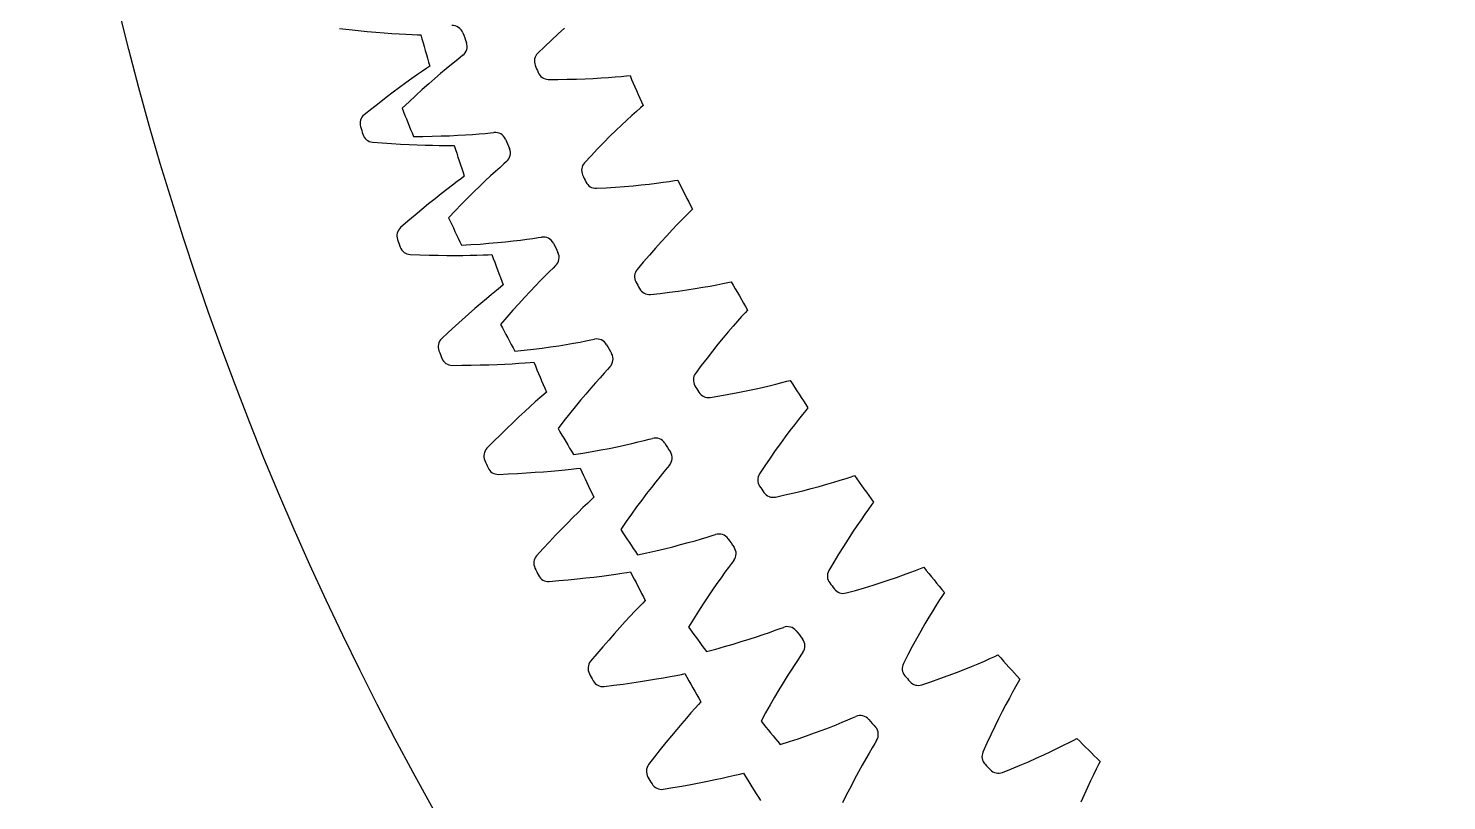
# Model space of a CAD drawing. Header units: millimetres. Extents: x -86 to 86, y -86 to 86.
# Drawn here: x -85.66 to -47.55, y -41.58 to -20.84 of the extents above; entities that cross this region are included whole.
import ezdxf

# ---------------------------------------------------------------- set-up
doc = ezdxf.new("R2010")
doc.units = ezdxf.units.MM

msp = doc.modelspace()

# ---------------------------------------------------------------- linework, layer by layer
at = {"layer": 'fixed_ring'}
for p, q in [((-77.304502, -20.837834), (-77.047451, -20.867182)), ((-77.047451, -20.867182), (-76.798323, -20.894089)), ((-76.798323, -20.894089), (-76.557857, -20.917977)), ((-76.557857, -20.917977), (-76.326721, -20.938969)), ((-76.326721, -20.938969), (-76.105745, -20.957199)), ((-76.105745, -20.957199), (-75.895996, -20.972804)), ((-75.895996, -20.972804), (-75.698903, -20.98593)), ((-75.698903, -20.98593), (-75.516508, -20.996721)), ((-75.516508, -20.996721), (-75.352023, -21.005315)), ((-75.352023, -21.005315), (-75.21149, -21.011785)), ((-75.21149, -21.011785), (-75.115503, -21.015736)), ((-75.207338, -22.078534), (-75.356485, -22.184077)), ((-75.072233, -21.984321), (-75.207338, -22.078534)), ((-74.956342, -21.904568), (-75.072233, -21.984321)), ((-74.876939, -21.850492), (-74.956342, -21.904568)), ((-75.686705, -22.423452), (-75.864677, -22.555697)), ((-75.516878, -22.299368), (-75.686705, -22.423452)), ((-75.356485, -22.184077), (-75.516878, -22.299368)), ((-76.241345, -22.843003), (-76.438632, -22.997491)), ((-76.049815, -22.695656), (-76.241345, -22.843003)), ((-75.864677, -22.555697), (-76.049815, -22.695656)), ((-76.438632, -22.997491), (-76.641355, -23.158238)), ((-76.414945, -23.894717), (-76.156931, -23.913823)), ((-76.156931, -23.913823), (-75.90693, -23.930804)), ((-75.90693, -23.930804), (-75.665704, -23.945113)), ((-75.665704, -23.945113), (-75.433916, -23.956899)), ((-75.433916, -23.956899), (-75.21239, -23.966329)), ((-75.21239, -23.966329), (-75.002186, -23.973583)), ((-75.002186, -23.973583), (-74.804728, -23.978863)), ((-74.804728, -23.978863), (-74.622048, -23.982395)), ((-74.622048, -23.982395), (-74.457351, -23.984442)), ((-74.457351, -23.984442), (-74.316672, -23.98532)), ((-74.316672, -23.98532), (-74.220604, -23.985451)), ((-74.270113, -25.051061), (-74.414947, -25.16245)), ((-74.138861, -24.951551), (-74.270113, -25.051061)), ((-74.026232, -24.867253), (-74.138861, -24.951551)), ((-73.949042, -24.810064), (-74.026232, -24.867253)), ((-74.735389, -25.414764), (-74.907963, -25.553979)), ((-74.570629, -25.284026), (-74.735389, -25.414764)), ((-74.414947, -25.16245), (-74.570629, -25.284026)), ((-75.27291, -25.856034), (-75.463899, -26.018243)), ((-75.08739, -25.701189), (-75.27291, -25.856034)), ((-74.907963, -25.553979), (-75.08739, -25.701189)), ((-75.463899, -26.018243), (-75.660071, -26.186922)), ((-75.40456, -26.913818), (-75.145991, -26.922651)), ((-75.145991, -26.922651), (-74.895513, -26.929679)), ((-74.895513, -26.929679), (-74.653909, -26.934386)), ((-74.653909, -26.934386), (-74.421835, -26.936949)), ((-74.421835, -26.936949), (-74.200109, -26.937564)), ((-74.200109, -26.937564), (-73.989783, -26.936455)), ((-73.989783, -26.936455), (-73.792271, -26.93388)), ((-73.792271, -26.93388), (-73.609595, -26.930147)), ((-73.609595, -26.930147), (-73.444947, -26.925644)), ((-73.444947, -26.925644), (-73.304345, -26.920929)), ((-73.304345, -26.920929), (-73.208347, -26.917241)), ((-72.979072, -27.790618), (-73.08826, -27.879327)), ((-72.904216, -27.730405), (-72.979072, -27.790618)), ((-73.355743, -28.101035), (-73.506468, -28.228705)), ((-73.215452, -27.983976), (-73.355743, -28.101035)), ((-73.08826, -27.879327), (-73.215452, -27.983976)), ((-73.832803, -28.511856), (-74.006236, -28.666082)), ((-73.665901, -28.36589), (-73.832803, -28.511856)), ((-73.506468, -28.228705), (-73.665901, -28.36589)), ((-74.185453, -28.828181), (-74.369843, -28.997855)), ((-74.006236, -28.666082), (-74.185453, -28.828181)), ((-74.369843, -28.997855), (-74.559154, -29.1742)), ((-74.274946, -29.890362), (-74.016229, -29.888908)), ((-74.016229, -29.888908), (-73.76567, -29.885973)), ((-73.76567, -29.885973), (-73.52407, -29.881071)), ((-73.52407, -29.881071), (-73.292078, -29.874405)), ((-73.292078, -29.874405), (-73.070503, -29.866205)), ((-73.070503, -29.866205), (-72.860387, -29.856735)), ((-72.860387, -29.856735), (-72.663133, -29.84631)), ((-72.663133, -29.84631), (-72.480751, -29.835317)), ((-72.480751, -29.835317), (-72.316412, -29.824272)), ((-72.316412, -29.824272), (-72.176108, -29.813971)), ((-72.176108, -29.813971), (-72.080333, -29.806469)), ((-71.922091, -30.76302), (-72.045022, -30.872643)), ((-71.816516, -30.67004), (-71.922091, -30.76302)), ((-71.744113, -30.606899), (-71.816516, -30.67004)), ((-72.326079, -31.128748), (-72.479931, -31.272163)), ((-72.180548, -30.995187), (-72.326079, -31.128748)), ((-72.045022, -30.872643), (-72.180548, -30.995187)), ((-72.808063, -31.585649), (-72.980694, -31.754744)), ((-72.640899, -31.424649), (-72.808063, -31.585649)), ((-72.479931, -31.272163), (-72.640899, -31.424649)), ((-73.158192, -31.931615), (-73.340342, -32.115347)), ((-72.980694, -31.754744), (-73.158192, -31.931615)), ((-72.277974, -32.780508), (-72.046431, -32.764624)), ((-72.046431, -32.764624), (-71.825357, -32.747621)), ((-71.825357, -32.747621), (-71.615784, -32.729806)), ((-71.615784, -32.729806), (-71.4191, -32.711546)), ((-71.4191, -32.711546), (-71.237299, -32.693311)), ((-71.237299, -32.693311), (-71.073529, -32.675741)), ((-71.073529, -32.675741), (-70.933745, -32.65987)), ((-70.933745, -32.65987), (-70.838345, -32.648567)), ((-73.027887, -32.819644), (-72.769433, -32.807905)), ((-72.769433, -32.807905), (-72.519188, -32.795011)), ((-72.519188, -32.795011), (-72.277974, -32.780508)), ((-70.540404, -33.500967), (-70.642199, -33.59807)), ((-70.470568, -33.434997), (-70.540404, -33.500967)), ((-70.891221, -33.840329), (-71.031327, -33.979571)), ((-70.760675, -33.712494), (-70.891221, -33.840329)), ((-70.642199, -33.59807), (-70.760675, -33.712494)), ((-71.334134, -34.287754), (-71.494765, -34.455272)), ((-71.179356, -34.128989), (-71.334134, -34.287754)), ((-71.031327, -33.979571), (-71.179356, -34.128989)), ((-71.660537, -34.631097), (-71.830863, -34.814884)), ((-71.494765, -34.455272), (-71.660537, -34.631097)), ((-71.830863, -34.814884), (-72.005565, -35.005713)), ((-69.579222, -35.454128), (-69.484347, -35.43904)), ((-71.665356, -35.697031), (-71.407574, -35.675026)), ((-71.407574, -35.675026), (-71.158039, -35.652194)), ((-71.158039, -35.652194), (-70.917592, -35.628112)), ((-70.917592, -35.628112), (-70.686863, -35.603035)), ((-70.686863, -35.603035), (-70.46664, -35.577257)), ((-70.46664, -35.577257), (-70.257941, -35.551123)), ((-70.257941, -35.551123), (-70.062139, -35.525059)), ((-70.062139, -35.525059), (-69.881206, -35.49961)), ((-69.881206, -35.49961), (-69.718264, -35.475544)), ((-69.718264, -35.475544), (-69.579222, -35.454128)), ((-69.36444, -36.499039), (-69.489801, -36.631963)), ((-69.250607, -36.379995), (-69.36444, -36.499039)), ((-69.152753, -36.278921), (-69.250607, -36.379995)), ((-69.085595, -36.210227), (-69.152753, -36.278921)), ((-69.766232, -36.931849), (-69.914575, -37.096643)), ((-69.62426, -36.776664), (-69.766232, -36.931849)), ((-69.489801, -36.631963), (-69.62426, -36.776664)), ((-70.06842, -37.270414), (-70.22707, -37.45269)), ((-69.914575, -37.096643), (-70.06842, -37.270414)), ((-70.389955, -37.643104), (-70.556932, -37.840727)), ((-70.22707, -37.45269), (-70.389955, -37.643104)), ((-70.189508, -38.517973), (-69.932804, -38.485738)), ((-69.932804, -38.485738), (-69.684374, -38.453003)), ((-69.684374, -38.453003), (-69.445075, -38.41938)), ((-69.445075, -38.41938), (-69.215525, -38.385151)), ((-69.215525, -38.385151), (-68.996501, -38.350637)), ((-68.996501, -38.350637), (-68.789006, -38.316227)), ((-68.789006, -38.316227), (-68.594395, -38.282399)), ((-68.594395, -38.282399), (-68.414617, -38.249777)), ((-68.414617, -38.249777), (-68.252761, -38.219252)), ((-68.252761, -38.219252), (-68.11468, -38.192325)), ((-68.11468, -38.192325), (-68.020479, -38.173478)), ((-67.858525, -39.227871), (-67.978503, -39.365674)), ((-67.749515, -39.104396), (-67.858525, -39.227871)), ((-67.655757, -38.999512), (-67.749515, -39.104396)), ((-67.591383, -38.928202), (-67.655757, -38.999512)), ((-68.107103, -39.515606), (-68.242793, -39.676313)), ((-67.978503, -39.365674), (-68.107103, -39.515606)), ((-68.384467, -39.846874), (-68.531282, -40.026624)), ((-68.242793, -39.676313), (-68.384467, -39.846874)), ((-68.68256, -40.215064), (-68.837746, -40.411803)), ((-68.531282, -40.026624), (-68.68256, -40.215064)), ((-68.837746, -40.411803), (-68.996734, -40.615908)), ((-68.100524, -41.193009), (-67.862751, -41.1499)), ((-67.862751, -41.1499), (-67.634744, -41.106571)), ((-67.634744, -41.106571), (-67.417265, -41.063378)), ((-67.417265, -41.063378), (-67.211302, -41.020746)), ((-67.211302, -41.020746), (-67.01819, -40.979207)), ((-67.01819, -40.979207), (-66.839851, -40.939464)), ((-66.839851, -40.939464), (-66.679336, -40.902528)), ((-66.679336, -40.902528), (-66.542435, -40.870132)), ((-66.542435, -40.870132), (-66.449058, -40.847555)), ((-68.602676, -41.278011), (-68.347456, -41.235596)), ((-68.347456, -41.235596), (-68.100524, -41.193009))]:
    msp.add_line(p, q, dxfattribs=at)
for centre, radius, start, end in [((0, 0), 78, 195.630501, 196.268233), ((-76.451784, -23.390752), 0.3, 129.190804, 197.011716), ((0, 0), 80.25, 197.011716, 197.165499), ((-76.388727, -23.595865), 0.3, 197.165499, 264.986411), ((0, 0), 78, 197.908982, 198.546714), ((-75.461406, -26.411716), 0.3, 131.469285, 199.290197), ((0, 0), 80.25, 199.290197, 199.44398), ((-75.390245, -26.614159), 0.3, 199.44398, 267.264892), ((0, 0), 78, 200.187463, 200.825195), ((-74.351708, -29.390917), 0.3, 133.747766, 201.568678), ((0, 0), 80.25, 201.568678, 201.722461), ((-74.272555, -29.590372), 0.3, 201.722461, 269.543373), ((0, 0), 78, 202.465944, 203.103676), ((-73.124445, -32.323645), 0.3, 136.026247, 203.847159), ((0, 0), 80.25, 203.847159, 204.000942), ((-73.037425, -32.519795), 0.3, 204.000942, 271.821854), ((0, 0), 78, 204.744425, 205.382157), ((-71.781557, -35.205263), 0.3, 138.304728, 206.12564), ((0, 0), 80.25, 206.12564, 206.279423), ((0, 0), 78, 207.022906, 207.660638), ((-71.686807, -35.397798), 0.3, 206.279423, 274.100335), ((-70.325168, -38.031214), 0.3, 140.583209, 208.404121), ((0, 0), 80.25, 208.404121, 208.557904), ((-70.222839, -38.219831), 0.3, 208.557904, 276.378816), ((0, 0), 78, 209.301387, 209.939119), ((-68.75758, -40.79703), 0.3, 142.86169, 210.682602), ((0, 0), 80.25, 210.682602, 210.836385), ((-68.647833, -40.981429), 0.3, 210.836385, 278.657297), ((0, 0), 78, 211.579868, 212.2176)]:
    msp.add_arc(centre, radius, start, end, dxfattribs=at)
at = {"layer": 'outer'}
msp.add_circle((0, 0), 85.663286, dxfattribs=at)
at = {"layer": 'thin_ring_external'}
for p, q in [((-74.17175, -21.706807), (-74.297624, -21.808654)), ((-74.063592, -21.620733), (-74.17175, -21.706807)), ((-73.989928, -21.561037), (-74.063592, -21.620733)), ((-74.585159, -22.048012), (-74.742413, -22.182844)), ((-74.436316, -21.922947), (-74.585159, -22.048012)), ((-74.297624, -21.808654), (-74.436316, -21.922947)), ((-75.077469, -22.479343), (-75.253562, -22.640199)), ((-74.906833, -22.326777), (-75.077469, -22.479343)), ((-74.742413, -22.182844), (-74.906833, -22.326777)), ((-75.434491, -22.809084), (-75.619731, -22.985798)), ((-75.253562, -22.640199), (-75.434491, -22.809084)), ((-75.31562, -23.740347), (-75.059612, -23.739222)), ((-75.059612, -23.739222), (-74.812138, -23.735445)), ((-74.812138, -23.735445), (-74.573716, -23.729236)), ((-74.573716, -23.729236), (-74.344975, -23.720839)), ((-74.344975, -23.720839), (-74.126699, -23.710531)), ((-74.126699, -23.710531), (-73.919898, -23.698635)), ((-73.919898, -23.698635), (-73.725929, -23.685536)), ((-73.725929, -23.685536), (-73.546744, -23.671712)), ((-73.546744, -23.671712), (-73.385425, -23.65781)), ((-73.385425, -23.65781), (-73.247809, -23.644828)), ((-73.247809, -23.644828), (-73.153337, -23.636759)), ((-73.109972, -24.680326), (-73.242648, -24.801552)), ((-72.989462, -24.572185), (-73.109972, -24.680326)), ((-72.885841, -24.480701), (-72.989462, -24.572185)), ((-72.815321, -24.417321), (-72.885841, -24.480701)), ((-73.535074, -25.076739), (-73.691931, -25.22888)), ((-73.38491, -24.934054), (-73.535074, -25.076739)), ((-73.242648, -24.801552), (-73.38491, -24.934054)), ((-73.854553, -25.389959), (-74.022204, -25.559597)), ((-73.691931, -25.22888), (-73.854553, -25.389959)), ((-74.194274, -25.737501), (-74.370248, -25.923442)), ((-74.022204, -25.559597), (-74.194274, -25.737501)), ((-74.028007, -26.661479), (-73.77239, -26.647283)), ((-73.77239, -26.647283), (-73.525432, -26.630875)), ((-73.525432, -26.630875), (-73.287638, -26.612501)), ((-73.287638, -26.612501), (-73.059624, -26.592435)), ((-73.059624, -26.592435), (-72.842159, -26.570995)), ((-72.842159, -26.570995), (-72.636235, -26.548555)), ((-72.636235, -26.548555), (-72.443188, -26.525569)), ((-72.443188, -26.525569), (-72.264942, -26.502614)), ((-72.264942, -26.502614), (-72.104544, -26.480493)), ((-72.104544, -26.480493), (-71.96777, -26.460501)), ((-71.96777, -26.460501), (-71.873834, -26.447619)), ((-71.662409, -27.373457), (-71.77724, -27.48761)), ((-71.563594, -27.276801), (-71.662409, -27.373457)), ((-71.496402, -27.209904), (-71.563594, -27.276801)), ((-72.038863, -27.755045), (-72.181546, -27.905212)), ((-71.903552, -27.615452), (-72.038863, -27.755045)), ((-71.77724, -27.48761), (-71.903552, -27.615452)), ((-72.33043, -28.065163), (-72.484616, -28.234337)), ((-72.181546, -27.905212), (-72.33043, -28.065163)), ((-72.643386, -28.412313), (-72.806147, -28.598771)), ((-72.484616, -28.234337), (-72.643386, -28.412313)), ((-72.806147, -28.598771), (-72.972398, -28.793455)), ((-71.413238, -29.362139), (-71.208728, -29.329213)), ((-71.208728, -29.329213), (-71.017107, -29.296399)), ((-71.017107, -29.296399), (-70.840265, -29.264373)), ((-70.840265, -29.264373), (-70.681205, -29.234091)), ((-70.681205, -29.234091), (-70.545631, -29.207141)), ((-70.545631, -29.207141), (-70.452475, -29.18948)), ((-72.592918, -29.513054), (-72.33836, -29.485825)), ((-72.33836, -29.485825), (-72.092562, -29.456829)), ((-72.092562, -29.456829), (-71.856016, -29.426336)), ((-71.856016, -29.426336), (-71.629324, -29.394654)), ((-71.629324, -29.394654), (-71.413238, -29.362139)), ((-70.194052, -30.103314), (-70.302904, -30.223182)), ((-70.100301, -30.00174), (-70.194052, -30.103314)), ((-70.036613, -29.931498), (-70.100301, -30.00174)), ((-70.422525, -30.357307), (-70.550531, -30.503627)), ((-70.302904, -30.223182), (-70.422525, -30.357307)), ((-70.825883, -30.828228), (-70.971229, -31.005054)), ((-70.685361, -30.660884), (-70.825883, -30.828228)), ((-70.550531, -30.503627), (-70.685361, -30.660884)), ((-71.120705, -31.190905), (-71.273733, -31.38543)), ((-70.971229, -31.005054), (-71.120705, -31.190905)), ((-71.273733, -31.38543), (-71.429827, -31.588349)), ((-69.641101, -32.033354), (-69.451405, -31.990799)), ((-69.451405, -31.990799), (-69.27643, -31.949785)), ((-69.27643, -31.949785), (-69.119123, -31.911421)), ((-69.119123, -31.911421), (-68.985102, -31.877584)), ((-68.985102, -31.877584), (-68.892969, -31.855189)), ((-71.014099, -32.287633), (-70.761263, -32.247442)), ((-70.761263, -32.247442), (-70.517266, -32.205933)), ((-70.517266, -32.205933), (-70.282586, -32.163402)), ((-70.282586, -32.163402), (-70.057807, -32.120186)), ((-70.057807, -32.120186), (-69.843663, -32.076679)), ((-69.843663, -32.076679), (-69.641101, -32.033354)), ((-68.588223, -32.754636), (-68.690812, -32.879906)), ((-68.499781, -32.648407), (-68.588223, -32.754636)), ((-68.439762, -32.575005), (-68.499781, -32.648407)), ((-68.803428, -33.019963), (-68.923797, -33.172629)), ((-68.690812, -32.879906), (-68.803428, -33.019963)), ((-69.182215, -33.510866), (-69.318343, -33.694882)), ((-69.050421, -33.336564), (-69.182215, -33.510866)), ((-68.923797, -33.172629), (-69.050421, -33.336564)), ((-69.458134, -33.888123), (-69.60103, -34.090208)), ((-69.318343, -33.694882), (-69.458134, -33.888123)), ((-69.60103, -34.090208), (-69.746558, -34.300833)), ((-68.137529, -34.707536), (-67.937443, -34.653924)), ((-67.937443, -34.653924), (-67.750168, -34.601738)), ((-67.750168, -34.601738), (-67.577515, -34.551844)), ((-67.577515, -34.551844), (-67.422373, -34.505497)), ((-67.422373, -34.505497), (-67.290254, -34.464861)), ((-67.290254, -34.464861), (-67.199385, -34.437791)), ((-69.295667, -34.977977), (-69.045213, -34.924928)), ((-69.045213, -34.924928), (-68.803654, -34.871015)), ((-68.803654, -34.871015), (-68.571451, -34.816556)), ((-68.571451, -34.816556), (-68.349173, -34.76192)), ((-68.349173, -34.76192), (-68.137529, -34.707536)), ((-66.84911, -35.320504), (-66.945169, -35.450849)), ((-66.766207, -35.209898), (-66.84911, -35.320504)), ((-66.710015, -35.133527), (-66.766207, -35.209898)), ((-67.162903, -35.755087), (-67.280991, -35.925274)), ((-67.050487, -35.596474), (-67.162903, -35.755087)), ((-66.945169, -35.450849), (-67.050487, -35.596474)), ((-67.403713, -36.106077), (-67.530268, -36.296804)), ((-67.280991, -35.925274), (-67.403713, -36.106077)), ((-67.66001, -36.496931), (-67.792401, -36.706049)), ((-67.530268, -36.296804), (-67.66001, -36.496931)), ((-67.792401, -36.706049), (-67.926985, -36.92383)), ((-65.595381, -37.009553), (-65.46551, -36.962224)), ((-65.46551, -36.962224), (-65.376141, -36.930549)), ((-66.727078, -37.378879), (-66.507879, -37.312964)), ((-66.507879, -37.312964), (-66.299288, -37.247844)), ((-66.299288, -37.247844), (-66.102201, -37.184086)), ((-66.102201, -37.184086), (-65.917835, -37.122406)), ((-65.917835, -37.122406), (-65.747954, -37.063761)), ((-65.747954, -37.063761), (-65.595381, -37.009553)), ((-67.442106, -37.577068), (-67.194688, -37.5113)), ((-67.194688, -37.5113), (-66.956196, -37.445123)), ((-66.956196, -37.445123), (-66.727078, -37.378879)), ((-64.904104, -37.67953), (-64.981251, -37.794225)), ((-64.851885, -37.60039), (-64.904104, -37.67953)), ((-65.168274, -38.080118), (-65.272445, -38.244263)), ((-65.07053, -37.929305), (-65.168274, -38.080118)), ((-64.981251, -37.794225), (-65.07053, -37.929305)), ((-65.381689, -38.420258), (-65.495019, -38.607092)), ((-65.272445, -38.244263), (-65.381689, -38.420258)), ((-65.61167, -38.804033), (-65.731024, -39.010523)), ((-65.495019, -38.607092), (-65.61167, -38.804033)), ((-65.852565, -39.226128), (-65.975853, -39.450497)), ((-65.731024, -39.010523), (-65.852565, -39.226128)), ((-64.333735, -39.690977), (-64.14016, -39.617239)), ((-64.14016, -39.617239), (-63.959184, -39.546225)), ((-63.959184, -39.546225), (-63.79252, -39.478982)), ((-63.79252, -39.478982), (-63.642914, -39.417055)), ((-63.642914, -39.417055), (-63.515628, -39.363156)), ((-63.515628, -39.363156), (-63.427994, -39.326959)), ((-65.458252, -40.078124), (-65.214515, -39.999809)), ((-65.214515, -39.999809), (-64.979713, -39.92154)), ((-64.979713, -39.92154), (-64.754276, -39.843684)), ((-64.754276, -39.843684), (-64.538729, -39.766662)), ((-64.538729, -39.766662), (-64.333735, -39.690977)), ((-62.870219, -39.969158), (-62.918329, -40.050861)), ((-63.071784, -40.308808), (-63.1617, -40.464415)), ((-62.989519, -40.169346), (-63.071784, -40.308808)), ((-62.918329, -40.050861), (-62.989519, -40.169346)), ((-63.257354, -40.633665), (-63.357469, -40.815009)), ((-63.1617, -40.464415), (-63.257354, -40.633665)), ((-63.461111, -41.007386), (-63.567554, -41.210025)), ((-63.357469, -40.815009), (-63.461111, -41.007386)), ((-63.676209, -41.422341), (-63.786582, -41.64387)), ((-63.567554, -41.210025), (-63.676209, -41.422341))]:
    msp.add_line(p, q, dxfattribs=at)
for centre, radius, start, end in [((-74.268188, -21.063602), 0.3, 20.357164, 93.719125), ((-17.5, 0), 60.25, 200.357164, 200.618445), ((-74.171544, -21.322257), 0.3, 307.256485, 20.618445), ((-17.5, 0), 62.5, 201.578323, 202.324116), ((-73.118617, -23.934743), 0.3, 23.283994, 96.645954), ((-17.5, 0), 60.25, 203.283994, 203.545275), ((-73.008892, -24.188126), 0.3, 310.183314, 23.545275), ((-17.5, 0), 62.5, 204.505153, 205.250945), ((-71.823944, -26.743441), 0.3, 26.210823, 99.572783), ((-17.5, 0), 60.25, 206.210823, 206.472104), ((-71.701423, -26.990891), 0.3, 313.110144, 26.472104), ((-17.5, 0), 62.5, 207.431982, 208.177774), ((-70.387545, -29.482369), 0.3, 29.137652, 102.499612), ((-17.5, 0), 60.25, 209.137652, 209.398933), ((-70.25255, -29.72324), 0.3, 316.036973, 29.398933), ((-17.5, 0), 62.5, 210.358811, 211.104604), ((-68.813169, -32.14438), 0.3, 32.064482, 105.426442), ((-17.5, 0), 60.25, 212.064482, 212.325762), ((-68.666051, -32.378044), 0.3, 318.963802, 32.325762), ((-17.5, 0), 62.5, 213.28564, 214.031433), ((-67.104923, -34.722531), 0.3, 34.991311, 108.353271), ((-17.5, 0), 60.25, 214.991311, 215.252592), ((-66.946065, -34.948378), 0.3, 321.890632, 35.252592), ((-17.5, 0), 62.5, 216.21247, 216.958262), ((-65.267263, -37.210094), 0.3, 37.91814, 111.2801), ((-17.5, 0), 60.25, 217.91814, 218.179421), ((-65.097081, -37.427535), 0.3, 324.817461, 38.179421), ((-17.5, 0), 62.5, 219.139299, 219.885091), ((-63.304984, -39.60058), 0.3, 40.844969, 114.206929), ((-17.5, 0), 60.25, 220.844969, 221.10625), ((-63.123921, -39.809048), 0.3, 327.74429, 41.10625)]:
    msp.add_arc(centre, radius, start, end, dxfattribs=at)
at = {"layer": 'thin_ring_internal'}
for p, q in [((-71.252872, -20.833114), (-71.426104, -20.988634)), ((-71.788291, -21.325335), (-71.976405, -21.505202)), ((-71.604791, -21.152792), (-71.788291, -21.325335)), ((-71.426104, -20.988634), (-71.604791, -21.152792)), ((-71.693475, -22.208549), (-71.433209, -22.208049)), ((-71.433209, -22.208049), (-71.181342, -22.205461)), ((-71.181342, -22.205461), (-70.938755, -22.200157)), ((-70.938755, -22.200157), (-70.706084, -22.192397)), ((-70.706084, -22.192397), (-70.484122, -22.182479)), ((-70.484122, -22.182479), (-70.273891, -22.170746)), ((-70.273891, -22.170746), (-70.076767, -22.157609)), ((-70.076767, -22.157609), (-69.894721, -22.14358)), ((-69.894721, -22.14358), (-69.730875, -22.129344)), ((-69.730875, -22.129344), (-69.591143, -22.115962)), ((-69.591143, -22.115962), (-69.495842, -22.106161)), ((-69.445506, -23.177777), (-69.580015, -23.301246)), ((-69.323269, -23.067749), (-69.445506, -23.177777)), ((-69.218114, -22.974761), (-69.323269, -23.067749)), ((-69.145903, -22.911802), (-69.218114, -22.974761)), ((-69.876233, -23.581981), (-70.034982, -23.737429)), ((-69.724164, -23.436345), (-69.876233, -23.581981)), ((-69.580015, -23.301246), (-69.724164, -23.436345)), ((-70.199463, -23.902177), (-70.368919, -24.075848)), ((-70.034982, -23.737429), (-70.199463, -23.902177)), ((-70.542722, -24.258155), (-70.720733, -24.448025)), ((-70.368919, -24.075848), (-70.542722, -24.258155)), ((-70.399816, -25.134873), (-70.139965, -25.120161)), ((-70.139965, -25.120161), (-69.888616, -25.103822)), ((-69.888616, -25.103822), (-69.646681, -25.085278)), ((-69.646681, -25.085278), (-69.41478, -25.064824)), ((-69.41478, -25.064824), (-69.193692, -25.0428)), ((-69.193692, -25.0428), (-68.984415, -25.019604)), ((-68.984415, -25.019604), (-68.788302, -24.995721)), ((-68.788302, -24.995721), (-68.607294, -24.971772)), ((-68.607294, -24.971772), (-68.444471, -24.94861)), ((-68.444471, -24.94861), (-68.305678, -24.927617)), ((-68.305678, -24.927617), (-68.211054, -24.912627)), ((-67.986227, -25.863355), (-68.102273, -25.979894)), ((-67.886307, -25.764764), (-67.986227, -25.863355)), ((-67.817642, -25.697955), (-67.886307, -25.764764)), ((-68.366395, -26.253294), (-68.510283, -26.407017)), ((-68.229839, -26.110525), (-68.366395, -26.253294)), ((-68.102273, -25.979894), (-68.229839, -26.110525)), ((-68.660307, -26.570902), (-68.815546, -26.744387)), ((-68.510283, -26.407017), (-68.660307, -26.570902)), ((-68.975265, -26.927053), (-69.138853, -27.118578)), ((-68.815546, -26.744387), (-68.975265, -26.927053)), ((-69.138853, -27.118578), (-69.30623, -27.317887)), ((-67.748987, -27.828383), (-67.54129, -27.793793)), ((-67.54129, -27.793793), (-67.346773, -27.759237)), ((-67.346773, -27.759237), (-67.167343, -27.725438)), ((-67.167343, -27.725438), (-67.006027, -27.693419)), ((-67.006027, -27.693419), (-66.868588, -27.664878)), ((-66.868588, -27.664878), (-66.774924, -27.644743)), ((-68.948284, -27.986184), (-68.689624, -27.957304)), ((-68.689624, -27.957304), (-68.439542, -27.927264)), ((-68.439542, -27.927264), (-68.19898, -27.895535)), ((-68.19898, -27.895535), (-67.968543, -27.862448)), ((-67.968543, -27.862448), (-67.748987, -27.828383)), ((-66.498514, -28.581775), (-66.608023, -28.704477)), ((-66.404127, -28.477875), (-66.498514, -28.581775)), ((-66.339213, -28.407416), (-66.404127, -28.477875)), ((-66.728264, -28.84188), (-66.85682, -28.991893)), ((-66.608023, -28.704477), (-66.728264, -28.84188)), ((-67.132949, -29.325078), (-67.278483, -29.506781)), ((-66.9921, -29.153244), (-67.132949, -29.325078)), ((-66.85682, -28.991893), (-66.9921, -29.153244)), ((-67.427988, -29.697896), (-67.580874, -29.898069)), ((-67.278483, -29.506781), (-67.427988, -29.697896)), ((-67.580874, -29.898069), (-67.737117, -30.106221)), ((-66.154319, -30.530915), (-65.948821, -30.485035)), ((-65.948821, -30.485035), (-65.756482, -30.439908)), ((-65.756482, -30.439908), (-65.579165, -30.396361)), ((-65.579165, -30.396361), (-65.419839, -30.355581)), ((-65.419839, -30.355581), (-65.284163, -30.319577)), ((-65.284163, -30.319577), (-65.191739, -30.294357)), ((-67.343209, -30.753974), (-67.086513, -30.711011)), ((-67.086513, -30.711011), (-66.838444, -30.667359)), ((-66.838444, -30.667359), (-66.599974, -30.622541)), ((-66.599974, -30.622541), (-66.371688, -30.576919)), ((-66.371688, -30.576919), (-66.154319, -30.530915)), ((-64.86457, -31.214896), (-64.967215, -31.343395)), ((-64.775998, -31.105996), (-64.86457, -31.214896)), ((-64.715029, -31.032097), (-64.775998, -31.105996)), ((-65.079774, -31.487159), (-65.199946, -31.643969)), ((-64.967215, -31.343395), (-65.079774, -31.487159)), ((-65.457468, -31.991735), (-65.592862, -32.181115)), ((-65.326212, -31.812467), (-65.457468, -31.991735)), ((-65.199946, -31.643969), (-65.326212, -31.812467)), ((-65.731707, -32.380109), (-65.873433, -32.588332)), ((-65.592862, -32.181115), (-65.731707, -32.380109)), ((-65.873433, -32.588332), (-66.018076, -32.804706)), ((-64.62898, -33.200137), (-64.414448, -33.142331)), ((-64.414448, -33.142331), (-64.211762, -33.085297)), ((-64.211762, -33.085297), (-64.022174, -33.029734)), ((-64.022174, -33.029734), (-63.8475, -32.976569)), ((-63.8475, -32.976569), (-63.690639, -32.927149)), ((-63.690639, -32.927149), (-63.557131, -32.88379)), ((-63.557131, -32.88379), (-63.466222, -32.85356)), ((-65.589383, -33.429981), (-65.335416, -33.373065)), ((-65.335416, -33.373065), (-65.090101, -33.315931)), ((-65.090101, -33.315931), (-64.854434, -33.258157)), ((-64.854434, -33.258157), (-64.62898, -33.200137)), ((-63.184746, -33.888772), (-63.289286, -34.038468)), ((-63.089272, -33.754859), (-63.184746, -33.888772)), ((-63.006779, -33.641285), (-63.089272, -33.754859)), ((-62.949936, -33.564167), (-63.006779, -33.641285)), ((-63.400716, -34.201606), (-63.517592, -34.376748)), ((-63.289286, -34.038468), (-63.400716, -34.201606)), ((-63.638862, -34.562917), (-63.763712, -34.759408)), ((-63.517592, -34.376748), (-63.638862, -34.562917)), ((-63.891483, -34.965687), (-64.021627, -35.18134)), ((-63.763712, -34.759408), (-63.891483, -34.965687)), ((-64.021627, -35.18134), (-64.154238, -35.405289)), ((-61.977516, -35.458362), (-61.823587, -35.40045)), ((-61.823587, -35.40045), (-61.692647, -35.349865)), ((-61.692647, -35.349865), (-61.603525, -35.314715)), ((-63.199731, -35.865075), (-62.96757, -35.794518)), ((-62.96757, -35.794518), (-62.745621, -35.724272)), ((-62.745621, -35.724272), (-62.534566, -35.654838)), ((-62.534566, -35.654838), (-62.335297, -35.58682)), ((-62.335297, -35.58682), (-62.149026, -35.520987)), ((-62.149026, -35.520987), (-61.977516, -35.458362)), ((-63.692039, -36.006221), (-63.441559, -35.93552)), ((-63.441559, -35.93552), (-63.199731, -35.865075)), ((-61.177917, -36.194085), (-61.265936, -36.333011)), ((-61.10175, -36.076175), (-61.177917, -36.194085)), ((-61.049203, -35.996068), (-61.10175, -36.076175)), ((-61.362146, -36.488193), (-61.4645, -36.657173)), ((-61.265936, -36.333011), (-61.362146, -36.488193)), ((-61.571637, -36.838436), (-61.68256, -37.030949)), ((-61.4645, -36.657173), (-61.571637, -36.838436)), ((-61.796494, -37.233965), (-61.912809, -37.446914)), ((-61.68256, -37.030949), (-61.796494, -37.233965)), ((-62.030982, -37.669352), (-62.151166, -37.900208)), ((-61.912809, -37.446914), (-62.030982, -37.669352)), ((-59.824257, -37.768102), (-59.696275, -37.710441)), ((-59.696275, -37.710441), (-59.609204, -37.670478)), ((-60.727231, -38.141793), (-60.520283, -38.060936)), ((-60.520283, -38.060936), (-60.325025, -37.982138)), ((-60.325025, -37.982138), (-60.142628, -37.906231)), ((-60.142628, -37.906231), (-59.974794, -37.834334)), ((-59.974794, -37.834334), (-59.824257, -37.768102)), ((-61.65684, -38.475003), (-61.410594, -38.39073)), ((-61.410594, -38.39073), (-61.172974, -38.307184)), ((-61.172974, -38.307184), (-60.945013, -38.224054)), ((-60.945013, -38.224054), (-60.727231, -38.141793)), ((-59.066596, -38.4034), (-59.136211, -38.525293)), ((-59.018502, -38.320542), (-59.066596, -38.4034)), ((-59.304103, -38.829023), (-59.397077, -39.00334)), ((-59.216512, -38.668819), (-59.304103, -38.829023)), ((-59.136211, -38.525293), (-59.216512, -38.668819)), ((-59.494156, -39.190183), (-59.5944, -39.388467)), ((-59.397077, -39.00334), (-59.494156, -39.190183)), ((-59.697077, -39.597401), (-59.80159, -39.816385)), ((-59.5944, -39.388467), (-59.697077, -39.597401)), ((-59.80159, -39.816385), (-59.90744, -40.044944)), ((-57.698614, -40.023039), (-57.573972, -39.958475)), ((-57.573972, -39.958475), (-57.489214, -39.913817)), ((-59.90744, -40.044944), (-60.014837, -40.282019)), ((-58.579834, -40.445483), (-58.37761, -40.353445)), ((-58.37761, -40.353445), (-58.186947, -40.264102)), ((-58.186947, -40.264102), (-58.008967, -40.178347)), ((-58.008967, -40.178347), (-57.84531, -40.097393)), ((-57.84531, -40.097393), (-57.698614, -40.023039)), ((-59.48986, -40.828962), (-59.248584, -40.731366)), ((-59.248584, -40.731366), (-59.01588, -40.634969)), ((-59.01588, -40.634969), (-58.792799, -40.539514)), ((-58.792799, -40.539514), (-58.579834, -40.445483)), ((-56.970245, -40.741526), (-57.042589, -40.889223)), ((-56.907391, -40.616014), (-56.970245, -40.741526)), ((-56.863894, -40.530653), (-56.907391, -40.616014)), ((-57.121301, -41.053971), (-57.204616, -41.233106)), ((-57.042589, -40.889223), (-57.121301, -41.053971)), ((-57.291347, -41.424972), (-57.380614, -41.628434)), ((-57.204616, -41.233106), (-57.291347, -41.424972))]:
    msp.add_line(p, q, dxfattribs=at)
for centre, radius, start, end in [((-71.765252, -21.718308), 0.3, 134.736174, 201.81252), ((-17.5, 0), 58.75, 201.81252, 202.013567), ((-71.68871, -21.908587), 0.3, 202.013567, 269.089913), ((-17.5, 0), 56.5, 203.032892, 203.92363), ((-70.498258, -24.649283), 0.3, 137.866608, 204.942955), ((-17.5, 0), 58.75, 204.942955, 205.144002), ((-70.411439, -24.835098), 0.3, 205.144002, 272.220348), ((-17.5, 0), 56.5, 206.163326, 207.054065), ((-69.073096, -27.506695), 0.3, 140.997043, 208.073389), ((-17.5, 0), 58.75, 208.073389, 208.274437), ((-17.5, 0), 56.5, 209.293761, 210.1845), ((-68.97626, -27.687492), 0.3, 208.274437, 275.350783), ((-67.49402, -30.282016), 0.3, 144.127478, 211.203824), ((-17.5, 0), 58.75, 211.203824, 211.404871), ((-17.5, 0), 56.5, 212.424196, 213.314934), ((-67.387455, -30.457255), 0.3, 211.404871, 278.481218), ((-65.765742, -32.966963), 0.3, 147.257913, 214.334259), ((-17.5, 0), 58.75, 214.334259, 214.535306), ((-17.5, 0), 56.5, 215.554631, 216.445369), ((-65.649766, -33.136121), 0.3, 214.535306, 281.611653), ((-63.89342, -35.553524), 0.3, 150.388347, 217.464694), ((-17.5, 0), 56.5, 218.685066, 219.575804), ((-17.5, 0), 58.75, 217.464694, 217.665741), ((-63.76838, -35.716096), 0.3, 217.665741, 284.742087), ((-17.5, 0), 56.5, 221.8155, 222.706239), ((-61.882642, -38.03398), 0.3, 153.518782, 220.595129), ((-17.5, 0), 58.75, 220.595129, 220.796176), ((-61.74891, -38.189481), 0.3, 220.796176, 287.872522), ((-17.5, 0), 56.5, 224.945935, 225.836674), ((-59.739408, -40.400927), 0.3, 156.649217, 223.725563), ((-17.5, 0), 58.75, 223.725563, 223.926611), ((-59.597384, -40.548893), 0.3, 223.926611, 291.002957)]:
    msp.add_arc(centre, radius, start, end, dxfattribs=at)

doc.saveas('drawing.dxf')
